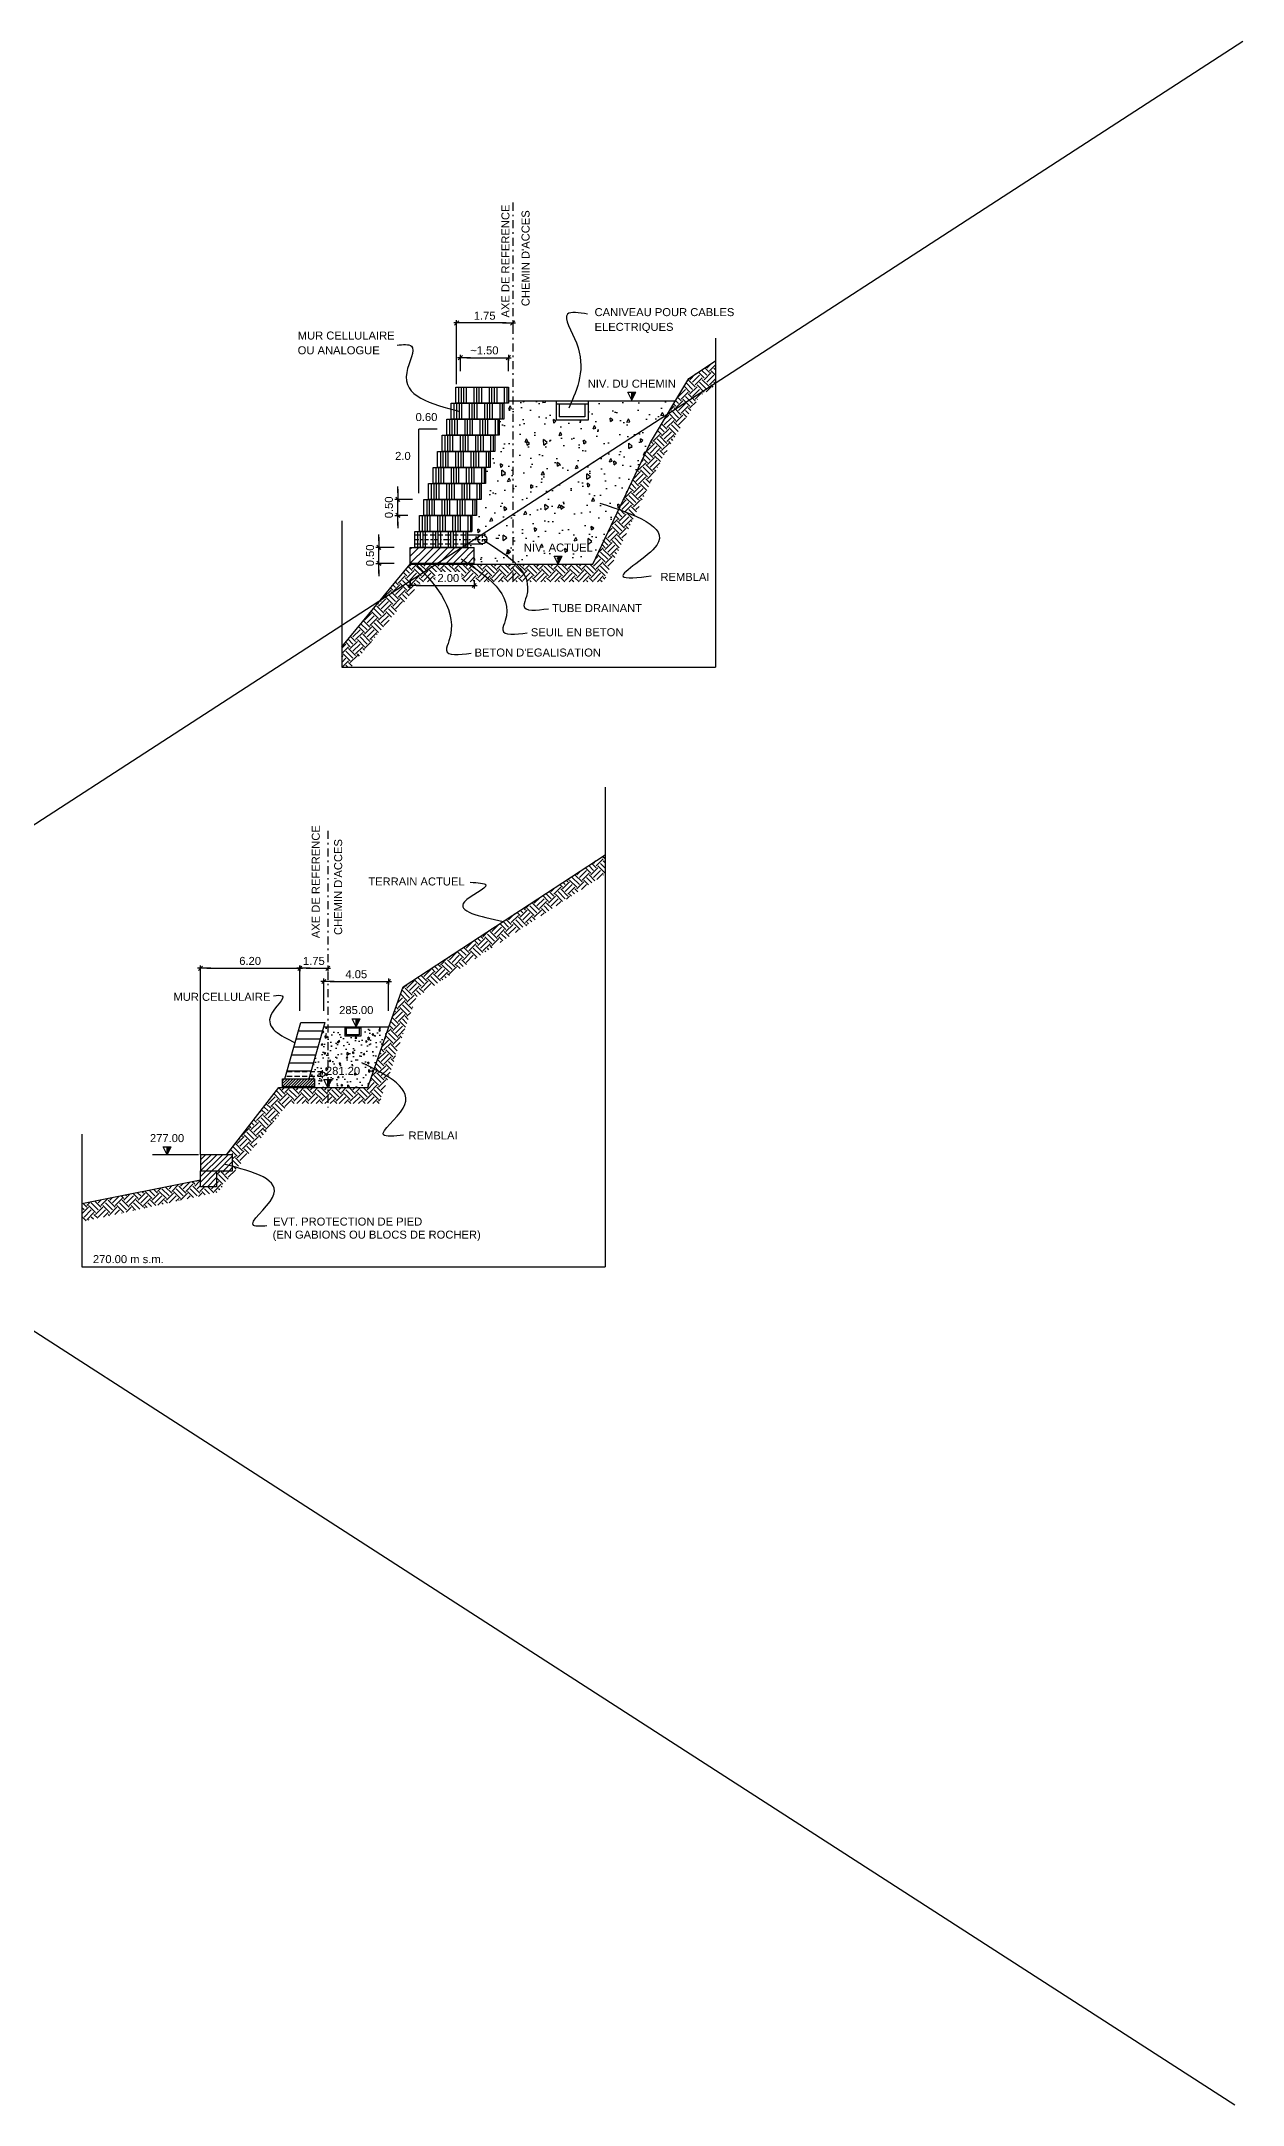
# Model space of a CAD drawing. Extents: x -427 to 62994, y 410 to 109394.
# Drawn here: x 130.6 to 205.7, y 515.1 to 644 of the extents above; entities that cross this region are included whole.
import ezdxf
from ezdxf.enums import TextEntityAlignment as Align

# ---------------------------------------------------------------- set-up
doc = ezdxf.new("R2010")
doc.units = 0
doc.header["$MEASUREMENT"] = 0
doc.linetypes.add('NASCOSTA', pattern=[9.525, 6.35, -3.175])
doc.linetypes.add('TRATTOPUNTO', pattern=[1, 0.5, -0.25, 0, -0.25])
for name, color, linetype in [('DIME', 6, 'Continuous'), ('LIN010CO', 2, 'Continuous'), ('LIN018CO', 6, 'Continuous'), ('LIN018TR', 6, 'NASCOSTA'), ('LIN025CO', 7, 'Continuous'), ('LIN035CO', 1, 'Continuous'), ('TEXT035', 1, 'Continuous')]:
    doc.layers.add(name, color=color, linetype=linetype)
doc.layers.add('no_plot', color=5, linetype='Continuous', plot=False)
doc.styles.add('ARIAL', font='arial.ttf')
doc.styles.add('ROMANS', font='romans.shx')
doc.dimstyles.new('BO1', dxfattribs={"dimtxt": 0.25, "dimasz": 0.2, "dimexe": 0, "dimexo": 0.5, "dimgap": 0.1, "dimtad": 1, "dimzin": 0, "dimdsep": 46, "dimtxsty": 'ROMANS', "dimblk1": 'LINE', "dimblk2": 'LINE', "dimsah": 1, "dimcen": 2.5, "dimclrd": 256, "dimclre": 256, "dimclrt": 1, "dimadec": 0, "dimazin": 0, "dimtfac": 1, "dimtmove": 2, "dimatfit": 3, "dimldrblk": 'LINE', "dimfxl": 1, "dimtvp": 1, "dimtolj": 1, "dimtzin": 0, "dimarcsym": 0})
pattern_1 = [(45, (235.1124, 441.31905), (6e-17, 0.8838835), [0.625, -0.625]), (45, (234.94666, 441.4848), (6e-17, 0.8838835), [0.625, -0.625]), (45, (234.7809, 441.6505), (6e-17, 0.8838835), [0.625, -0.625]), (135, (234.7809, 441.761), (-0.8838835, 1e-16), [0.625, -0.625]), (135, (234.94666, 441.9267), (-0.8838835, 1e-16), [0.625, -0.625]), (135, (235.1124, 442.09245), (-0.8838835, 1e-16), [0.625, -0.625])]

# ---------------------------------------------------------------- blocks, each defined once
blk = doc.blocks.new('LINE')
for p, q in [((-1.6, 0), (0.45, 0)), ((0, 0.45), (0, -0.45))]:
    blk.add_line(p, q)
at = {"color": 3}
blk.add_line((-0.32, -0.32), (0.32, 0.32), dxfattribs=at)
blk = doc.blocks.new('*D11')
at = {"layer": 'Defpoints', "color": 0, "transparency": 16777216}
for p in [(146.77, 586.07), (146.77, 582.42), (140.57, 573.42)]:
    blk.add_point(p, dxfattribs=at)
at = {"layer": 'DIME', "lineweight": -2, "transparency": 16777216}
for p, q in [((140.57, 574.42), (140.57, 586.07)), ((140.97, 586.07), (146.37, 586.07)), ((146.77, 583.42), (146.77, 586.07))]:
    blk.add_line(p, q, dxfattribs=at)
at = {"layer": 'DIME', "lineweight": -2, "transparency": 16777216, "xscale": 0.4, "yscale": 0.4, "zscale": 0.4, "rotation": 180}
blk.add_blockref('LINE', (140.57, 586.07), dxfattribs=at)
at = {"layer": 'DIME', "lineweight": -2, "transparency": 16777216, "xscale": 0.4, "yscale": 0.4, "zscale": 0.4}
blk.add_blockref('LINE', (146.77, 586.07), dxfattribs=at)
at = {"layer": 'DIME', "color": 1, "transparency": 16777216, "insert": (143.67, 586.53), "char_height": 0.5, "attachment_point": 5, "style": 'ARIAL'}
blk.add_mtext('\\A1;6.20', dxfattribs=at)
blk = doc.blocks.new('LIVELLI1')
at = {"layer": 'LIN018CO'}
blk.add_solid([(0, 0.25), (0, 0), (0.125, 0.25)], dxfattribs=at)
at = {"layer": 'LIN035CO'}
for p, q in [((-0.125, 0.25), (0.125, 0.25)), ((0, 0), (-0.125, 0.25)), ((0, 0), (0, 0.25)), ((0, 0), (0.125, 0.25))]:
    blk.add_line(p, q, dxfattribs=at)
at = {"layer": 'TEXT035', "style": 'ARIAL'}
blk.add_attdef('VALORE', text='', height=0.25, dxfattribs=at).set_placement((0, 0.395), align=Align.CENTER)
blk = doc.blocks.new('cavi')
at = {"layer": 'LIN025CO'}
for p, q in [((-1.2, -0.1), (-1.2, -0.7)), ((-1.2, -0.1), (-0.2, -0.1)), ((-0.2, -0.2), (-1.2, -0.2)), ((-1.1, -0.2), (-1.1, -0.6)), ((-0.3, -0.6), (-1.1, -0.6)), ((-0.3, -0.2), (-0.3, -0.6)), ((-0.2, -0.1), (-0.2, -0.7)), ((-0.2, -0.7), (-1.2, -0.7))]:
    blk.add_line(p, q, dxfattribs=at)
blk = doc.blocks.new('*D17')
at = {"layer": 'Defpoints', "color": 0, "transparency": 16777216}
for p in [(148.52, 586.07), (148.52, 583.44), (146.77, 582.42)]:
    blk.add_point(p, dxfattribs=at)
at = {"layer": 'DIME', "lineweight": -2, "transparency": 16777216}
for p, q in [((146.77, 583.42), (146.77, 586.07)), ((147.17, 586.07), (148.12, 586.07))]:
    blk.add_line(p, q, dxfattribs=at)
at = {"layer": 'DIME', "lineweight": -2, "transparency": 16777216, "xscale": 0.4, "yscale": 0.4, "zscale": 0.4, "rotation": 180}
blk.add_blockref('LINE', (146.77, 586.07), dxfattribs=at)
at = {"layer": 'DIME', "lineweight": -2, "transparency": 16777216, "xscale": 0.4, "yscale": 0.4, "zscale": 0.4}
blk.add_blockref('LINE', (148.52, 586.07), dxfattribs=at)
at = {"layer": 'DIME', "color": 1, "transparency": 16777216, "insert": (147.65, 586.53), "char_height": 0.5, "attachment_point": 5, "style": 'ARIAL'}
blk.add_mtext('\\A1;1.75', dxfattribs=at)
blk = doc.blocks.new('*D24')
at = {"layer": 'Defpoints', "color": 0, "transparency": 16777216}
for p in [(156.57, 626.39), (156.57, 621.57), (160.07, 622.37)]:
    blk.add_point(p, dxfattribs=at)
at = {"layer": 'DIME', "lineweight": -2, "transparency": 16777216}
for p, q in [((156.57, 622.57), (156.57, 626.39)), ((159.67, 626.39), (156.97, 626.39))]:
    blk.add_line(p, q, dxfattribs=at)
at = {"layer": 'DIME', "lineweight": -2, "transparency": 16777216, "xscale": 0.4, "yscale": 0.4, "zscale": 0.4, "rotation": 180}
blk.add_blockref('LINE', (156.57, 626.39), dxfattribs=at)
at = {"layer": 'DIME', "lineweight": -2, "transparency": 16777216, "xscale": 0.4, "yscale": 0.4, "zscale": 0.4}
blk.add_blockref('LINE', (160.07, 626.39), dxfattribs=at)
at = {"layer": 'DIME', "color": 1, "transparency": 16777216, "insert": (158.32, 626.84), "char_height": 0.5, "attachment_point": 5, "style": 'ARIAL'}
blk.add_mtext('\\A1;1.75', dxfattribs=at)
blk = doc.blocks.new('*D25')
at = {"layer": 'Defpoints', "color": 0, "transparency": 16777216}
for p in [(151.71, 612.37), (153.67, 612.37), (153.67, 611.37)]:
    blk.add_point(p, dxfattribs=at)
at = {"layer": 'DIME', "lineweight": -2, "transparency": 16777216}
for p, q in [((151.71, 612.77), (151.71, 613.17)), ((152.67, 612.37), (151.71, 612.37)), ((151.71, 611.37), (151.71, 612.37)), ((152.67, 611.37), (151.71, 611.37)), ((151.71, 610.97), (151.71, 610.57))]:
    blk.add_line(p, q, dxfattribs=at)
at = {"layer": 'DIME', "lineweight": -2, "transparency": 16777216, "xscale": 0.4, "yscale": 0.4, "zscale": 0.4}
for p, rotation in [((151.71, 612.37), 270), ((151.71, 611.37), 90)]:
    blk.add_blockref('LINE', p, dxfattribs=dict(at, rotation=rotation))
at = {"layer": 'DIME', "color": 1, "transparency": 16777216, "insert": (151.16, 611.87), "char_height": 0.5, "attachment_point": 5, "rotation": 90, "style": 'ARIAL'}
blk.add_mtext('\\A1;0.50', dxfattribs=at)
blk = doc.blocks.new('*D26')
at = {"layer": 'Defpoints', "color": 0, "transparency": 16777216}
for p in [(152.89, 615.37), (154.81, 615.37), (154.53, 614.37)]:
    blk.add_point(p, dxfattribs=at)
at = {"layer": 'DIME', "lineweight": -2, "transparency": 16777216}
for p, q in [((152.89, 615.77), (152.89, 616.17)), ((153.81, 615.37), (152.89, 615.37)), ((152.89, 614.37), (152.89, 615.37)), ((153.53, 614.37), (152.89, 614.37)), ((152.89, 613.97), (152.89, 613.57))]:
    blk.add_line(p, q, dxfattribs=at)
at = {"layer": 'DIME', "lineweight": -2, "transparency": 16777216, "xscale": 0.4, "yscale": 0.4, "zscale": 0.4}
for p, rotation in [((152.89, 615.37), 270), ((152.89, 614.37), 90)]:
    blk.add_blockref('LINE', p, dxfattribs=dict(at, rotation=rotation))
at = {"layer": 'DIME', "color": 1, "transparency": 16777216, "insert": (152.34, 614.87), "char_height": 0.5, "attachment_point": 5, "rotation": 90, "style": 'ARIAL'}
blk.add_mtext('\\A1;0.50', dxfattribs=at)
blk = doc.blocks.new('*D27')
at = {"layer": 'Defpoints', "color": 0, "transparency": 16777216}
for p in [(153.67, 611.32), (157.67, 611.32), (157.67, 609.99)]:
    blk.add_point(p, dxfattribs=at)
at = {"layer": 'DIME', "lineweight": -2, "transparency": 16777216}
for p, q in [((153.67, 610.32), (153.67, 609.99)), ((154.07, 609.99), (157.27, 609.99)), ((157.67, 610.32), (157.67, 609.99))]:
    blk.add_line(p, q, dxfattribs=at)
at = {"layer": 'DIME', "lineweight": -2, "transparency": 16777216, "xscale": 0.4, "yscale": 0.4, "zscale": 0.4, "rotation": 180}
blk.add_blockref('LINE', (153.67, 609.99), dxfattribs=at)
at = {"layer": 'DIME', "color": 1, "transparency": 16777216, "insert": (156.05, 610.45), "char_height": 0.5, "attachment_point": 5, "style": 'ARIAL', "bg_fill": 3, "box_fill_scale": 1.25, "bg_fill_color": 256, "bg_fill_true_color": 13158600, "bg_fill_transparency": 0}
blk.add_mtext('\\A1;2.00', dxfattribs=at)
at = {"layer": 'DIME', "lineweight": -2, "transparency": 16777216, "xscale": 0.4, "yscale": 0.4, "zscale": 0.4}
blk.add_blockref('LINE', (157.67, 609.99), dxfattribs=at)
blk = doc.blocks.new('*D28')
at = {"layer": 'Defpoints', "color": 0, "transparency": 16777216}
for p in [(159.8, 624.22), (156.8, 622.37), (159.8, 622.37)]:
    blk.add_point(p, dxfattribs=at)
at = {"layer": 'DIME', "lineweight": -2, "transparency": 16777216}
for p, q in [((156.8, 623.37), (156.8, 624.22)), ((157.2, 624.22), (159.4, 624.22)), ((159.8, 623.37), (159.8, 624.22))]:
    blk.add_line(p, q, dxfattribs=at)
at = {"layer": 'DIME', "lineweight": -2, "transparency": 16777216, "xscale": 0.4, "yscale": 0.4, "zscale": 0.4, "rotation": 180}
blk.add_blockref('LINE', (156.8, 624.22), dxfattribs=at)
at = {"layer": 'DIME', "lineweight": -2, "transparency": 16777216, "xscale": 0.4, "yscale": 0.4, "zscale": 0.4}
blk.add_blockref('LINE', (159.8, 624.22), dxfattribs=at)
at = {"layer": 'DIME', "color": 1, "transparency": 16777216, "insert": (158.3, 625.09), "char_height": 0.5, "attachment_point": 5, "style": 'ARIAL'}
blk.add_mtext('\\A1;\\P~1.50', dxfattribs=at)
blk = doc.blocks.new('*D36')
at = {"layer": 'Defpoints', "color": 0, "transparency": 16777216}
for p in [(152.32, 585.25), (148.27, 582.42), (152.32, 582.42)]:
    blk.add_point(p, dxfattribs=at)
at = {"layer": 'DIME', "lineweight": -2, "transparency": 16777216}
for p, q in [((148.27, 583.42), (148.27, 585.25)), ((148.67, 585.25), (151.92, 585.25)), ((152.32, 583.42), (152.32, 585.25))]:
    blk.add_line(p, q, dxfattribs=at)
at = {"layer": 'DIME', "lineweight": -2, "transparency": 16777216, "xscale": 0.4, "yscale": 0.4, "zscale": 0.4, "rotation": 180}
blk.add_blockref('LINE', (148.27, 585.25), dxfattribs=at)
at = {"layer": 'DIME', "lineweight": -2, "transparency": 16777216, "xscale": 0.4, "yscale": 0.4, "zscale": 0.4}
blk.add_blockref('LINE', (152.32, 585.25), dxfattribs=at)
at = {"layer": 'DIME', "color": 1, "transparency": 16777216, "insert": (150.3, 585.7), "char_height": 0.5, "attachment_point": 5, "style": 'ARIAL'}
blk.add_mtext('\\A1;4.05', dxfattribs=at)

msp = doc.modelspace()

# ---------------------------------------------------------------- hatches: boundary and pattern name
at = {"layer": 'LIN010CO'}
h = msp.add_hatch(dxfattribs=at)
h.set_pattern_fill('EARTH', color=256, scale=2.5, angle=45)
h.set_pattern_definition([(45, (235.1124, 441.31905), (2e-16, 0.8838835), [0.625, -0.625]), (45, (234.94666, 441.4848), (2e-16, 0.8838835), [0.625, -0.625]), (45, (234.7809, 441.6505), (2e-16, 0.8838835), [0.625, -0.625]), (135, (234.7809, 441.761), (-0.8838835, 2e-16), [0.625, -0.625]), (135, (234.94666, 441.9267), (-0.8838835, 2e-16), [0.625, -0.625]), (135, (235.1124, 442.09245), (-0.8838835, 2e-16), [0.625, -0.625])])
edge = h.paths.add_edge_path()
edge.add_spline(control_points=[(166.691, 614.736), (167.046, 614.608), (167.386, 614.477), (167.695, 614.342)], knot_values=[0.8094371, 0.8094371, 0.8094371, 0.8094371, 1.5688005, 1.5688005, 1.5688005, 1.5688005], degree=3, periodic=0)
edge.add_line((167.695, 614.342), (169.341, 617.817))
edge.add_line((169.341, 617.817), (171.741, 621.817))
edge.add_line((171.741, 621.817), (172.732, 622.477))
edge.add_line((172.732, 622.477), (172.732, 624.026))
edge.add_line((172.732, 624.026), (171.072, 622.92))
edge.add_line((171.072, 622.92), (168.672, 618.92))
edge.add_line((168.672, 618.92), (166.691, 614.736))
edge = h.paths.add_edge_path()
edge.add_spline(control_points=[(167.695, 614.342), (167.386, 614.477), (167.046, 614.608), (166.691, 614.736)], knot_values=[0.8094371, 0.8094371, 0.8094371, 0.8094371, 1.5688005, 1.5688005, 1.5688005, 1.5688005], degree=3, periodic=0)
edge.add_line((166.691, 614.736), (165.072, 611.32))
edge.add_line((165.072, 611.32), (160.072, 611.32))
edge.add_line((160.072, 611.32), (160.072, 610.217))
edge.add_line((160.072, 610.217), (165.741, 610.217))
edge.add_line((165.741, 610.217), (167.695, 614.342))
edge = h.paths.add_edge_path()
edge.add_spline(control_points=[(157.348, 611.32), (157.868, 610.964), (158.364, 610.603), (158.767, 610.217)], knot_values=[0.4810201, 0.4810201, 0.4810201, 0.4810201, 2.0092075, 2.0092075, 2.0092075, 2.0092075], degree=3, periodic=0)
edge.add_line((158.767, 610.217), (160.072, 610.217))
edge.add_line((160.072, 610.217), (160.072, 611.32))
edge.add_line((160.072, 611.32), (157.348, 611.32))
edge = h.paths.add_edge_path()
edge.add_spline(control_points=[(158.767, 610.217), (158.364, 610.603), (157.868, 610.964), (157.348, 611.32)], knot_values=[0.4810201, 0.4810201, 0.4810201, 0.4810201, 2.0092075, 2.0092075, 2.0092075, 2.0092075], degree=3, periodic=0)
edge.add_line((157.348, 611.32), (153.672, 611.32))
edge.add_line((153.672, 611.32), (149.394, 606.146))
edge.add_line((149.394, 606.146), (149.394, 604.88))
edge.add_line((149.394, 604.88), (150.013, 604.88))
edge.add_line((150.013, 604.88), (150.062, 605.042))
edge.add_line((150.062, 605.042), (154.341, 610.217))
edge.add_line((154.341, 610.217), (158.767, 610.217))
h = msp.add_hatch(dxfattribs=at)
h.set_pattern_fill('ANSI34', color=256, scale=0.05, angle=45, style=0)
h.set_pattern_definition([(90, (237.6712, 450.369), (-0.9525, 2e-16), []), (90, (237.83, 450.5278), (-0.9525, 2e-16), []), (90, (237.9887, 450.6865), (-0.9525, 2e-16), []), (90, (238.1475, 450.8453), (-0.9525, 2e-16), [])])
h.paths.add_polyline_path([(156.515, 622.37), (159.8, 622.37), (159.8, 621.37), (156.515, 621.37)])
h = msp.add_hatch(dxfattribs=at)
h.set_pattern_fill('AR-CONC', color=256, scale=0.3, angle=45, style=0)
h.set_pattern_definition([(95, (235.1124, 441.319), (1.654656, 1.388421), [0.225, -2.475]), (40, (235.1124, 441.319), (-1.889977, 1.301304), [0.18, -1.98]), (145.4514, (235.2503, 441.4347), (-0.235318, 2.689726), [0.19122, -2.103426]), (91.1842, (234.688, 441.7433), (2.61508, 1.91284), [0.3375, -3.7125]), (141.6356, (234.906, 441.9027), (-0.083697, 4.049135), [0.28683, -3.15514]), (36.1842, (234.688, 441.7433), (-0.0837, 4.049135), [0.27, -2.97]), (66, (235.0063, 441.8494), (2.120315, 0.412147), [0.225, -2.475]), (11, (235.0063, 441.8494), (-1.022126, 2.054425), [0.18, -1.98]), (116.4514, (235.183, 441.8837), (1.09819, 2.466572), [0.19122, -2.103426]), (82.5, (235.1124, 441.31905), (-0.6803796, 0.7319695), [0, -1.956, 0, -2.01, 0, -1.9875]), (52.5, (235.1124, 441.319), (-0.278619, 1.3947283), [0, -1.146, 0, -1.911, 0, -0.7575]), (12.5, (234.6393, 440.846), (1.1802545, 1.0845623), [0, -0.75, 0, -2.34, 0, -3.105]), (2.5, (234.4272, 440.6339), (1.02477, 1.449479), [0, -0.975, 0, -1.554, 0, -2.205])])
h.paths.add_polyline_path([(168.672, 618.92), (170.232, 621.52), (164.781, 621.52), (164.781, 620.32), (162.781, 620.32), (162.781, 621.52), (160.072, 621.52), (160.072, 611.82), (160.322, 611.82), (160.072, 611.32), (165.072, 611.32)])
h.paths.add_polyline_path([(160.072, 621.52), (159.8, 621.52), (159.8, 621.32), (159.515, 621.32), (159.515, 620.32), (159.231, 620.32), (159.231, 619.32), (158.947, 619.32), (158.947, 618.32), (158.662, 618.32), (158.662, 617.32), (158.378, 617.32), (158.378, 616.32), (158.094, 616.32), (158.094, 615.32), (157.81, 615.32), (157.81, 614.32), (157.525, 614.32), (157.525, 613.32), (157.241, 613.32), (157.241, 612.32), (157.672, 612.32), (157.672, 611.32), (160.072, 611.32), (159.822, 611.82), (160.072, 611.82)])
h.paths.add_polyline_path([(157.789, 611.972), (162.356, 611.972), (162.356, 612.748), (157.789, 612.748)], flags=9)
h = msp.add_hatch(dxfattribs=at)
h.set_pattern_fill('ANSI34', color=256, scale=0.05, angle=45, style=0)
h.set_pattern_definition([(90, (237.1026, 448.369), (-0.9525, 2e-16), []), (90, (237.2613, 448.5278), (-0.9525, 2e-16), []), (90, (237.4201, 448.6865), (-0.9525, 2e-16), []), (90, (237.5788, 448.8453), (-0.9525, 2e-16), [])])
h.paths.add_polyline_path([(155.947, 620.37), (159.231, 620.37), (159.231, 619.37), (155.947, 619.37)])
h = msp.add_hatch(dxfattribs=at)
h.set_pattern_fill('ANSI34', color=256, scale=0.05, angle=45, style=0)
h.set_pattern_definition([(90, (237.3869, 449.369), (-0.9525, 2e-16), []), (90, (237.5456, 449.5278), (-0.9525, 2e-16), []), (90, (237.7044, 449.6865), (-0.9525, 2e-16), []), (90, (237.8631, 449.8453), (-0.9525, 2e-16), [])])
h.paths.add_polyline_path([(156.231, 621.37), (159.515, 621.37), (159.515, 620.37), (156.231, 620.37)])
h = msp.add_hatch(dxfattribs=at)
h.set_pattern_fill('ANSI34', color=256, scale=0.05, angle=45, style=0)
h.set_pattern_definition([(90, (236.8183, 447.369), (-0.9525, 2e-16), []), (90, (236.977, 447.5278), (-0.9525, 2e-16), []), (90, (237.1358, 447.6865), (-0.9525, 2e-16), []), (90, (237.2945, 447.8453), (-0.9525, 2e-16), [])])
h.paths.add_polyline_path([(155.662, 619.37), (158.947, 619.37), (158.947, 618.37), (155.662, 618.37)])
h = msp.add_hatch(dxfattribs=at)
h.set_pattern_fill('ANSI34', color=256, scale=0.05, angle=45, style=0)
h.set_pattern_definition([(90, (236.53395, 446.369), (-0.9525, 2e-16), []), (90, (236.6927, 446.5278), (-0.9525, 2e-16), []), (90, (236.85145, 446.6865), (-0.9525, 2e-16), []), (90, (237.0102, 446.8453), (-0.9525, 2e-16), [])])
h.paths.add_polyline_path([(155.378, 618.37), (158.662, 618.37), (158.662, 617.37), (155.378, 617.37)])
h = msp.add_hatch(dxfattribs=at)
h.set_pattern_fill('ANSI34', color=256, scale=0.05, angle=45, style=0)
h.set_pattern_definition([(90, (235.9653, 444.369), (-0.9525, 2e-16), []), (90, (236.1241, 444.5278), (-0.9525, 2e-16), []), (90, (236.2828, 444.6865), (-0.9525, 2e-16), []), (90, (236.4416, 444.8453), (-0.9525, 2e-16), [])])
h.paths.add_polyline_path([(154.81, 616.37), (158.094, 616.37), (158.094, 615.37), (154.81, 615.37)])
h = msp.add_hatch(dxfattribs=at)
h.set_pattern_fill('ANSI34', color=256, scale=0.05, angle=45, style=0)
h.set_pattern_definition([(90, (236.2496, 445.369), (-0.9525, 2e-16), []), (90, (236.4084, 445.5278), (-0.9525, 2e-16), []), (90, (236.5671, 445.6865), (-0.9525, 2e-16), []), (90, (236.7259, 445.8453), (-0.9525, 2e-16), [])])
h.paths.add_polyline_path([(155.094, 617.37), (158.378, 617.37), (158.378, 616.37), (155.094, 616.37)])
h = msp.add_hatch(dxfattribs=at)
h.set_pattern_fill('ANSI34', color=256, scale=0.05, angle=45, style=0)
h.set_pattern_definition([(90, (235.681, 443.369), (-0.9525, 2e-16), []), (90, (235.8398, 443.5278), (-0.9525, 2e-16), []), (90, (235.9985, 443.6865), (-0.9525, 2e-16), []), (90, (236.1573, 443.8453), (-0.9525, 2e-16), [])])
h.paths.add_polyline_path([(154.525, 615.37), (157.81, 615.37), (157.81, 614.37), (154.525, 614.37)])
h = msp.add_hatch(dxfattribs=at)
h.set_pattern_fill('ANSI34', color=256, scale=0.05, angle=45, style=0)
h.set_pattern_definition([(90, (235.3967, 442.369), (-0.9525, 2e-16), []), (90, (235.5554, 442.5278), (-0.9525, 2e-16), []), (90, (235.7142, 442.6865), (-0.9525, 2e-16), []), (90, (235.87295, 442.8453), (-0.9525, 2e-16), [])])
h.paths.add_polyline_path([(154.241, 614.37), (157.525, 614.37), (157.525, 613.37), (154.241, 613.37)])
h = msp.add_hatch(dxfattribs=at)
h.set_pattern_fill('ANSI31', color=256, scale=0.1, style=0)
h.set_pattern_definition([(45, (235.11238, 441.36905), (-0.2245064, 0.2245064), [])])
h.paths.add_polyline_path([(153.672, 612.37), (153.672, 611.37), (157.672, 611.37), (157.672, 612.37)])
h = msp.add_hatch(dxfattribs=at)
h.set_pattern_fill('ANSI34', color=256, scale=0.05, angle=45, style=0)
h.set_pattern_definition([(90, (235.1124, 441.369), (-0.9525, 2e-16), []), (90, (235.2711, 441.5278), (-0.9525, 2e-16), []), (90, (235.4299, 441.6865), (-0.9525, 2e-16), []), (90, (235.5886, 441.8453), (-0.9525, 2e-16), [])])
h.paths.add_polyline_path([(153.957, 613.37), (157.241, 613.37), (157.241, 612.37), (153.957, 612.37)])
h = msp.add_hatch(dxfattribs=at)
h.set_pattern_fill('EARTH', color=256, scale=2.5, angle=45, style=0)
h.set_pattern_definition(pattern_1)
h.paths.add_polyline_path([(165.857, 591.968), (165.857, 593.162), (153.224, 584.923), (152.324, 582.423), (151.024, 578.623), (148.524, 578.623), (148.524, 577.623), (151.739, 577.623), (153.268, 582.092), (154.052, 584.269)])
h = msp.add_hatch(dxfattribs=at)
h.set_pattern_fill('AR-CONC', color=256, scale=0.15, angle=45, style=0)
h.set_pattern_definition([(95, (235.1124, 441.31905), (0.827328, 0.6942106), [0.1125, -1.2375]), (40, (235.1124, 441.319), (-0.944988, 0.650652), [0.09, -0.99]), (145.4514, (235.1813, 441.3769), (-0.117659, 1.344863), [0.09561, -1.051713]), (91.1842, (234.9003, 441.5312), (1.30754, 0.956421), [0.16875, -1.85625]), (141.6356, (235.0092, 441.6109), (-0.041849, 2.024568), [0.143415, -1.57757]), (36.1842, (234.9003, 441.5312), (-0.04185, 2.024568), [0.135, -1.485]), (66, (235.05935, 441.5842), (1.0601574, 0.2060737), [0.1125, -1.2375]), (11, (235.0594, 441.5842), (-0.511063, 1.027213), [0.09, -0.99]), (116.4514, (235.1477, 441.6014), (0.5490954, 1.233286), [0.09561, -1.051713]), (82.5, (235.1124, 441.31905), (-0.3401898, 0.3659847), [0, -0.978, 0, -1.005, 0, -0.99375]), (52.5, (235.1124, 441.31905), (-0.1393094, 0.6973642), [0, -0.573, 0, -0.9555, 0, -0.37875]), (12.5, (234.87586, 441.08252), (0.59012725, 0.5422811), [0, -0.375, 0, -1.17, 0, -1.5525]), (2.5, (234.7698, 440.97645), (0.512385, 0.7247397), [0, -0.4875, 0, -0.777, 0, -1.1025])])
h.paths.add_polyline_path([(148.273, 582.423), (149.575, 582.423), (149.575, 581.823), (150.575, 581.823), (150.575, 582.423), (152.324, 582.423), (151.024, 578.623), (147.693, 578.626), (147.693, 579.126), (147.336, 579.126)])
h = msp.add_hatch(dxfattribs=at)
h.set_pattern_fill('ANSI31', color=256, style=0)
h.set_pattern_definition([(45, (310.30883, 441.37177), (-0.08838835, 0.08838835), [])])
h.paths.add_polyline_path([(145.693, 579.176), (145.693, 578.676), (147.693, 578.676), (147.693, 579.176)])
h = msp.add_hatch(dxfattribs=at)
h.set_pattern_fill('EARTH', color=256, scale=2.5, angle=45, style=0)
h.set_pattern_definition(pattern_1)
h.paths.add_polyline_path([(133.164, 570.238), (133.164, 571.362), (140.574, 572.834), (140.574, 572.423), (141.574, 572.423), (141.574, 573.423), (142.574, 573.423), (142.574, 574.423), (142.195, 574.423), (145.471, 578.621), (148.524, 578.621), (148.524, 577.623), (146.068, 577.623), (141.67, 572.091)])
h = msp.add_hatch(dxfattribs=at)
h.set_pattern_fill('ANSI31', color=256, scale=2, style=0)
h.set_pattern_definition([(45, (235.11238, 441.31905), (-0.1767767, 0.1767767), [])])
h.paths.add_polyline_path([(142.195, 574.423), (140.574, 574.423), (140.574, 573.423), (141.415, 573.423)])
h.paths.add_polyline_path([(141.574, 573.423), (141.415, 573.423), (141.024, 572.923), (140.574, 572.834), (140.574, 572.423), (141.574, 572.423)])
h.paths.add_polyline_path([(141.415, 573.423), (140.574, 573.423), (140.574, 572.834), (141.024, 572.923)])
h.paths.add_polyline_path([(142.574, 574.423), (142.195, 574.423), (141.415, 573.423), (141.574, 573.423), (142.574, 573.423)])

# ---------------------------------------------------------------- linework, layer by layer
at = {"layer": 'DIME'}
msp.add_circle((148.193, 579.456), 0.144, dxfattribs=at)
at = {"layer": 'LIN010CO'}
for p, q in [((172.732, 625.437), (172.732, 604.88)), ((149.394, 614.038), (149.394, 604.88)), ((153.672, 612.37), (157.672, 612.37)), ((153.672, 611.37), (153.672, 612.37)), ((157.672, 611.37), (157.672, 612.37)), ((156.672, 611.37), (153.672, 611.37)), ((153.672, 611.37), (157.672, 611.37)), ((149.394, 604.88), (172.732, 604.88)), ((165.857, 597.395), (165.857, 567.423)), ((133.164, 575.704), (133.164, 567.423)), ((140.451, 574.423), (137.574, 574.423)), ((133.164, 567.423), (165.857, 567.423))]:
    msp.add_line(p, q, dxfattribs=at)
at = {"layer": 'LIN010CO', "flags": 128}
for points in [[(156.515, 622.37), (159.8, 622.37), (159.8, 621.37), (156.515, 621.37), (156.515, 622.37)], [(155.947, 620.37), (159.231, 620.37), (159.231, 619.37), (155.947, 619.37), (155.947, 620.37)], [(156.231, 621.37), (159.515, 621.37), (159.515, 620.37), (156.231, 620.37), (156.231, 621.37)], [(156.231, 620.37), (159.231, 620.37)], [(156.515, 621.37), (159.515, 621.37)], [(155.662, 619.37), (158.947, 619.37), (158.947, 618.37), (155.662, 618.37), (155.662, 619.37)], [(155.947, 619.37), (158.947, 619.37)], [(155.378, 618.37), (158.662, 618.37), (158.662, 617.37), (155.378, 617.37), (155.378, 618.37)], [(155.662, 618.37), (158.662, 618.37)], [(154.81, 616.37), (158.094, 616.37), (158.094, 615.37), (154.81, 615.37), (154.81, 616.37)], [(155.094, 617.37), (158.378, 617.37), (158.378, 616.37), (155.094, 616.37), (155.094, 617.37)], [(155.094, 616.37), (158.099, 616.37)], [(155.378, 617.37), (158.378, 617.37)], [(154.525, 615.37), (157.81, 615.37), (157.81, 614.37), (154.525, 614.37), (154.525, 615.37)], [(154.81, 615.37), (157.81, 615.37)], [(154.241, 614.37), (157.525, 614.37)], [(154.241, 614.37), (157.525, 614.37), (157.525, 613.37), (154.241, 613.37), (154.241, 614.37)], [(153.957, 613.37), (157.525, 613.37)], [(153.957, 613.37), (157.241, 613.37), (157.241, 612.37), (153.957, 612.37), (153.957, 613.37)], [(157.241, 613.159), (158.172, 613.159)], [(157.241, 612.581), (158.172, 612.581)], [(146.546, 581.671), (148.045, 581.671)], [(146.689, 582.171), (148.187, 582.171)], [(146.12, 580.171), (147.619, 580.171)], [(146.262, 580.671), (147.761, 580.671)], [(146.404, 581.171), (147.903, 581.171)], [(145.978, 579.671), (147.476, 579.671)]]:
    msp.add_lwpolyline(points, dxfattribs=at)
at = {"layer": 'LIN010CO', "linetype": 'NASCOSTA', "ltscale": 0.05, "flags": 128}
for points in [[(153.957, 613.159), (157.241, 613.159)], [(153.957, 612.581), (157.241, 612.581)], [(148.193, 579.311), (145.874, 579.311)], [(148.193, 579.6), (145.956, 579.6)]]:
    msp.add_lwpolyline(points, dxfattribs=at)
at = {"layer": 'LIN018CO'}
for p in [(154.21, 615.753), (155.347, 619.753)]:
    msp.add_line(p, (154.21, 619.753), dxfattribs=at)
msp.add_circle((158.172, 612.87), 0.289, dxfattribs=at)
for points in [[(164.752, 626.941), (163.5, 626.941), (164.048, 625.142), (163.578, 621.076)], [(152.844, 625.006), (153.746, 624.95), (153.452, 623.296), (156.754, 620.868)], [(165.516, 615.142), (169.068, 612.513), (166.966, 610.559), (168.722, 610.582)], [(158.296, 612.794), (160.924, 609.302), (160.772, 608.729), (162.303, 608.536)], [(154.02, 611.344), (156.088, 606.526), (155.935, 605.953), (157.467, 605.76)], [(156.853, 611.654), (159.606, 607.794), (159.453, 607.221), (160.985, 607.027)], [(157.422, 591.447), (158.393, 591.279), (157.05, 590.219), (159.471, 588.997)], [(145.13, 584.357), (145.669, 584.357), (144.964, 583.134), (146.488, 581.42)], [(153.252, 575.646), (152, 575.667), (153.232, 577.336), (150.643, 580.174)], [(144.708, 569.976), (143.888, 570.004), (145.075, 571.756), (142.107, 573.82)]]:
    msp.add_spline(points, degree=3, dxfattribs=at)
at = {"layer": 'LIN018TR', "linetype": 'TRATTOPUNTO'}
for p, q in [((160.072, 633.906), (160.072, 610.227)), ((148.524, 594.66), (148.524, 577.369))]:
    msp.add_line(p, q, dxfattribs=at)
at = {"layer": 'LIN018TR', "linetype": 'TRATTOPUNTO', "ltscale": 0.5, "flags": 128}
for points in [[(153.957, 612.87), (158.507, 612.87)], [(158.172, 613.22), (158.172, 612.52)]]:
    msp.add_lwpolyline(points, dxfattribs=at)
at = {"layer": 'LIN018TR', "linetype": 'TRATTOPUNTO', "ltscale": 0.25, "flags": 128}
for points in [[(148.443, 579.456), (147.943, 579.456)], [(148.193, 579.206), (148.193, 579.706)]]:
    msp.add_lwpolyline(points, dxfattribs=at)
at = {"layer": 'LIN025CO'}
msp.add_line((140.574, 572.834), (133.164, 571.362), dxfattribs=at)
at = {"layer": 'LIN025CO', "flags": 128}
for points in [[(149.394, 606.146), (153.672, 611.32), (165.072, 611.32), (168.672, 618.92), (171.072, 622.92), (172.732, 624.026)], [(153.672, 611.37), (153.672, 611.32), (157.672, 611.32), (157.672, 611.37), (153.672, 611.37)], [(142.195, 574.423), (145.471, 578.621), (151.024, 578.623), (152.324, 582.423), (153.224, 584.923), (165.857, 593.162)], [(145.693, 579.176), (147.693, 579.176), (147.693, 578.676), (145.693, 578.676), (145.693, 579.176)], [(145.693, 578.676), (147.693, 578.676), (147.693, 578.626), (145.693, 578.626), (145.693, 578.676)]]:
    msp.add_lwpolyline(points, dxfattribs=at)
for points in [[(140.574, 573.423), (142.574, 573.423), (142.574, 574.423), (140.574, 574.423)], [(140.574, 572.423), (140.574, 573.423), (141.574, 573.423), (141.574, 572.423)]]:
    msp.add_lwpolyline(points, close=True, dxfattribs=at)
at = {"layer": 'LIN035CO'}
for p, q in [((159.8, 621.52), (170.232, 621.52)), ((145.836, 579.176), (146.831, 582.676)), ((148.331, 582.676), (147.336, 579.176)), ((148.259, 582.423), (152.324, 582.423))]:
    msp.add_line(p, q, dxfattribs=at)
at = {"layer": 'LIN035CO', "flags": 128}
msp.add_lwpolyline([(146.831, 582.676), (148.331, 582.676)], dxfattribs=at)

# ---------------------------------------------------------------- block references
at = {"xscale": 2, "yscale": 2, "zscale": 2}
for p, values in [((167.51, 621.558), {'VALORE': 'NIV. DU CHEMIN'}), ((162.918, 611.32), {'VALORE': 'NIV. ACTUEL'}), ((150.299, 582.423), {'VALORE': '285.00'}), ((138.481, 574.423), {'VALORE': '277.00'})]:
    msp.add_blockref('LIVELLI1', p, dxfattribs=at).add_auto_attribs(values)
ref = msp.add_blockref('LIVELLI1', (148.524, 578.623), dxfattribs=dict(xscale=2, yscale=2, zscale=2))
ref.add_attrib('VALORE', '281.20', dxfattribs={"layer": 'TEXT035', "height": 0.5, "style": 'ARIAL'}).set_placement((149.473, 579.414), align=Align.CENTER)
at = {"layer": 'LIN025CO', "xscale": 2, "yscale": 2, "zscale": 2}
msp.add_blockref('cavi', (165.181, 621.72), dxfattribs=at)
at = {"layer": 'LIN025CO'}
msp.add_blockref('cavi', (150.775, 582.523), dxfattribs=at)

# ---------------------------------------------------------------- texts
at = {"layer": 'TEXT035', "style": 'ARIAL'}
for s, p in [('AXE DE REFERENCE', (159.867, 626.726)), ("CHEMIN D'ACCES", (161.123, 627.438)), ('AXE DE REFERENCE', (148.019, 587.952)), ("CHEMIN D'ACCES", (149.418, 588.152))]:
    msp.add_text(s, height=0.5, rotation=90, dxfattribs=at).set_placement(p)
for s, p in [('CANIVEAU POUR CABLES', (165.184, 626.818)), ('MUR CELLULAIRE', (146.64, 625.354)), ('ELECTRIQUES', (165.184, 625.897)), ('OU ANALOGUE', (146.64, 624.433)), ('0.60', (154.005, 620.262)), ('2.0', (152.726, 617.835)), ('REMBLAI', (169.299, 610.277)), ('TUBE DRAINANT', (162.525, 608.326)), ('SEUIL EN BETON', (161.206, 606.818)), ("BETON D'EGALISATION", (157.689, 605.55)), ('TERRAIN ACTUEL', (151.051, 591.247)), ('MUR CELLULAIRE', (138.88, 584.04)), ('REMBLAI', (153.563, 575.376)), ('EVT. PROTECTION DE PIED', (145.109, 569.997)), ('(EN GABIONS OU BLOCS DE ROCHER)', (145.074, 569.182)), ('270.00 m s.m.', (133.85, 567.652))]:
    msp.add_text(s, height=0.5, dxfattribs=at).set_placement(p)

# ---------------------------------------------------------------- dimensions: what is measured, and where the dimension line sits
at = {"layer": 'DIME'}
for base, p1, p2, override, picture, middle in [((156.572, 626.388), (160.072, 622.37), (156.572, 621.57), {"dimscale": 2, "dimlfac": 0.5, "dimtxsty": 'ARIAL', "dimse1": 1, "dimse2": 0}, '*D24', (158.322, 626.843)), ((146.774, 586.07), (140.574, 573.423), (146.774, 582.423), {"dimscale": 2, "dimtxsty": 'ARIAL'}, '*D11', (143.674, 586.526)), ((148.524, 586.07), (146.774, 582.423), (148.524, 583.442), {"dimscale": 2, "dimtxsty": 'ARIAL', "dimse2": 1}, '*D17', (147.649, 586.526)), ((152.324, 585.248), (148.273, 582.423), (152.324, 582.423), {"dimscale": 2, "dimtxsty": 'ARIAL'}, '*D36', (150.299, 585.703))]:
    dim = msp.add_linear_dim(base=base, p1=p1, p2=p2, dimstyle='BO1', override=override, dxfattribs=at)
    dim.commit()
    dim.dimension.update_dxf_attribs({"geometry": picture, "text_midpoint": middle})
dim = msp.add_linear_dim(base=(159.8, 624.223), p1=(156.8, 622.37), p2=(159.8, 622.37), text='\\P~<>', dimstyle='BO1', override={"dimscale": 2, "dimlfac": 0.5, "dimtxsty": 'ARIAL'}, dxfattribs=at)
dim.commit()
dim.dimension.update_dxf_attribs({"geometry": '*D28', "text_midpoint": (158.3, 625.095)})
for base, p1, p2, picture, middle in [((152.891, 615.37), (154.525, 614.37), (154.81, 615.37), '*D26', (152.336, 614.87)), ((151.712, 612.37), (153.672, 611.37), (153.672, 612.37), '*D25', (151.156, 611.87))]:
    dim = msp.add_linear_dim(base=base, p1=p1, p2=p2, angle=90, dimstyle='BO1', override={"dimscale": 2, "dimlfac": 0.5, "dimtxsty": 'ARIAL'}, dxfattribs=at)
    dim.commit()
    dim.dimension.update_dxf_attribs({"geometry": picture, "text_midpoint": middle})

# ---------------------------------------------------------------- next in the draw order: dimensions: what is measured, and where the dimension line sits
dim = msp.add_linear_dim(base=(157.672, 609.992), p1=(153.672, 611.32), p2=(157.672, 611.32), dimstyle='BO1', override={"dimscale": 2, "dimlfac": 0.5, "dimtxsty": 'ARIAL', "dimtfill": 1}, dxfattribs=at)
dim.commit()
dim.dimension.update_dxf_attribs({"geometry": '*D27', "text_midpoint": (156.045, 610.447), "dimtype": 160})

# ---------------------------------------------------------------- next in the draw order: linework, layer by layer
at = {"layer": 'no_plot', "flags": 128}
for points in [[(13.692, 519.534), (205.672, 643.99)], [(8.235, 642.006), (205.175, 515.071)]]:
    msp.add_lwpolyline(points, dxfattribs=at)

doc.saveas('drawing.dxf')
